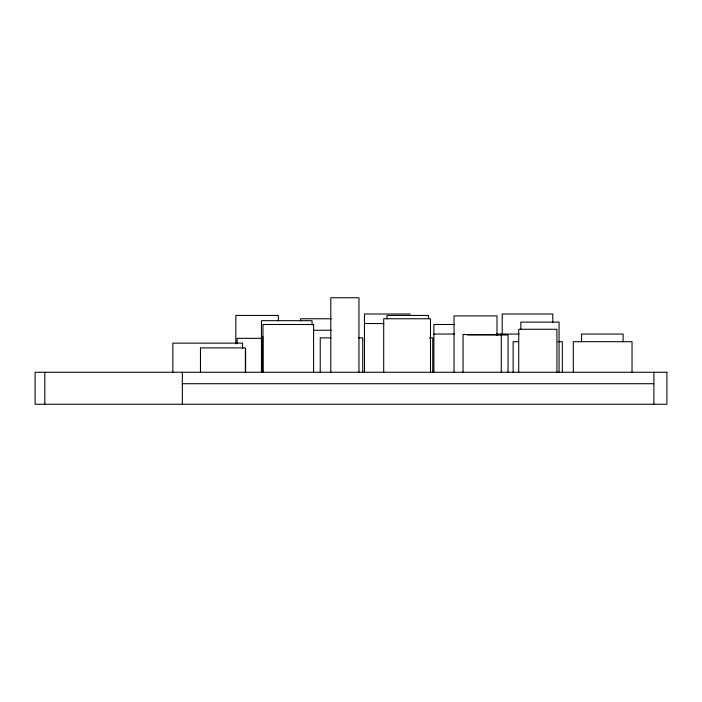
<?xml version="1.0" encoding="UTF-8"?>
<svg xmlns="http://www.w3.org/2000/svg" width="702" height="702" viewBox="0 0 702 702"><rect width="100%" height="100%" fill="white"/><g stroke="black" fill="none" stroke-linecap="round" stroke-linejoin="round"><path stroke-width="1.05" d="M410.275 313.996L364.426 313.996L364.496 372.253M331.335 318.769L300.675 318.769L300.675 320.946M364.496 323.543L383.88 323.543M454.51 324.5L433.889 324.5L433.88 372.253M313.847 330.23L331.309 330.23M433.88 334.047L454.642 334.047M496.174 334.047L519.129 334.047M467.444 335.003L508.029 335.003L508.029 372.253M331.133 337.864L320.235 337.864L320.235 372.253M358.371 337.864L362.732 337.864L362.732 372.253M429.484 337.864L432.757 337.864L432.757 372.253M261.083 338.346L237.109 338.346L237.109 343.813M518.611 341.69L513.144 341.69L513.144 372.253M557.958 341.69L562.328 341.69L562.328 372.253M182.345 383.713L653.887 383.713M653.887 372.253L653.887 404.247M632.028 372.253L632.028 341.69L573.306 341.69L573.306 372.253M623.113 341.69L623.113 334.047L581.51 334.047L581.51 341.69M559.064 372.253L559.064 322.113L520.858 322.113L520.858 329.738M556.923 372.253L556.923 329.273L518.725 329.273L518.725 372.253M552.807 322.622L552.807 313.996L502.193 313.996L502.193 334.494M501.263 372.253L501.263 334.529L463.057 334.529L463.057 372.253M497.007 335.407L497.007 315.9L454.036 315.9L454.036 372.253M430.493 372.253L430.493 318.769L383.696 318.769L383.696 372.253M428.536 318.699L428.536 315.426L386.995 315.426L386.995 318.699M358.976 372.253L358.976 297.753L330.8 297.753L330.8 372.253M313.601 372.253L313.601 324.5L262.987 324.5L262.987 372.253M312.057 324.973L312.057 320.674L261.442 320.674L261.442 372.253M278.352 320.884L278.352 315.426L235.846 315.426L235.846 343.84M262.732 336.433L262.732 372.253M245.647 348.85L245.647 372.253M245.349 372.253L245.349 347.894L200.465 347.894L200.465 372.253M242.594 348.517L242.594 343.12L172.876 343.12L172.876 372.253M182.345 372.253L182.345 404.247M44.823 372.253L44.823 404.247M666.9 372.253L35.1 372.253L35.1 404.247L666.9 404.247L666.9 372.253"/></g></svg>
